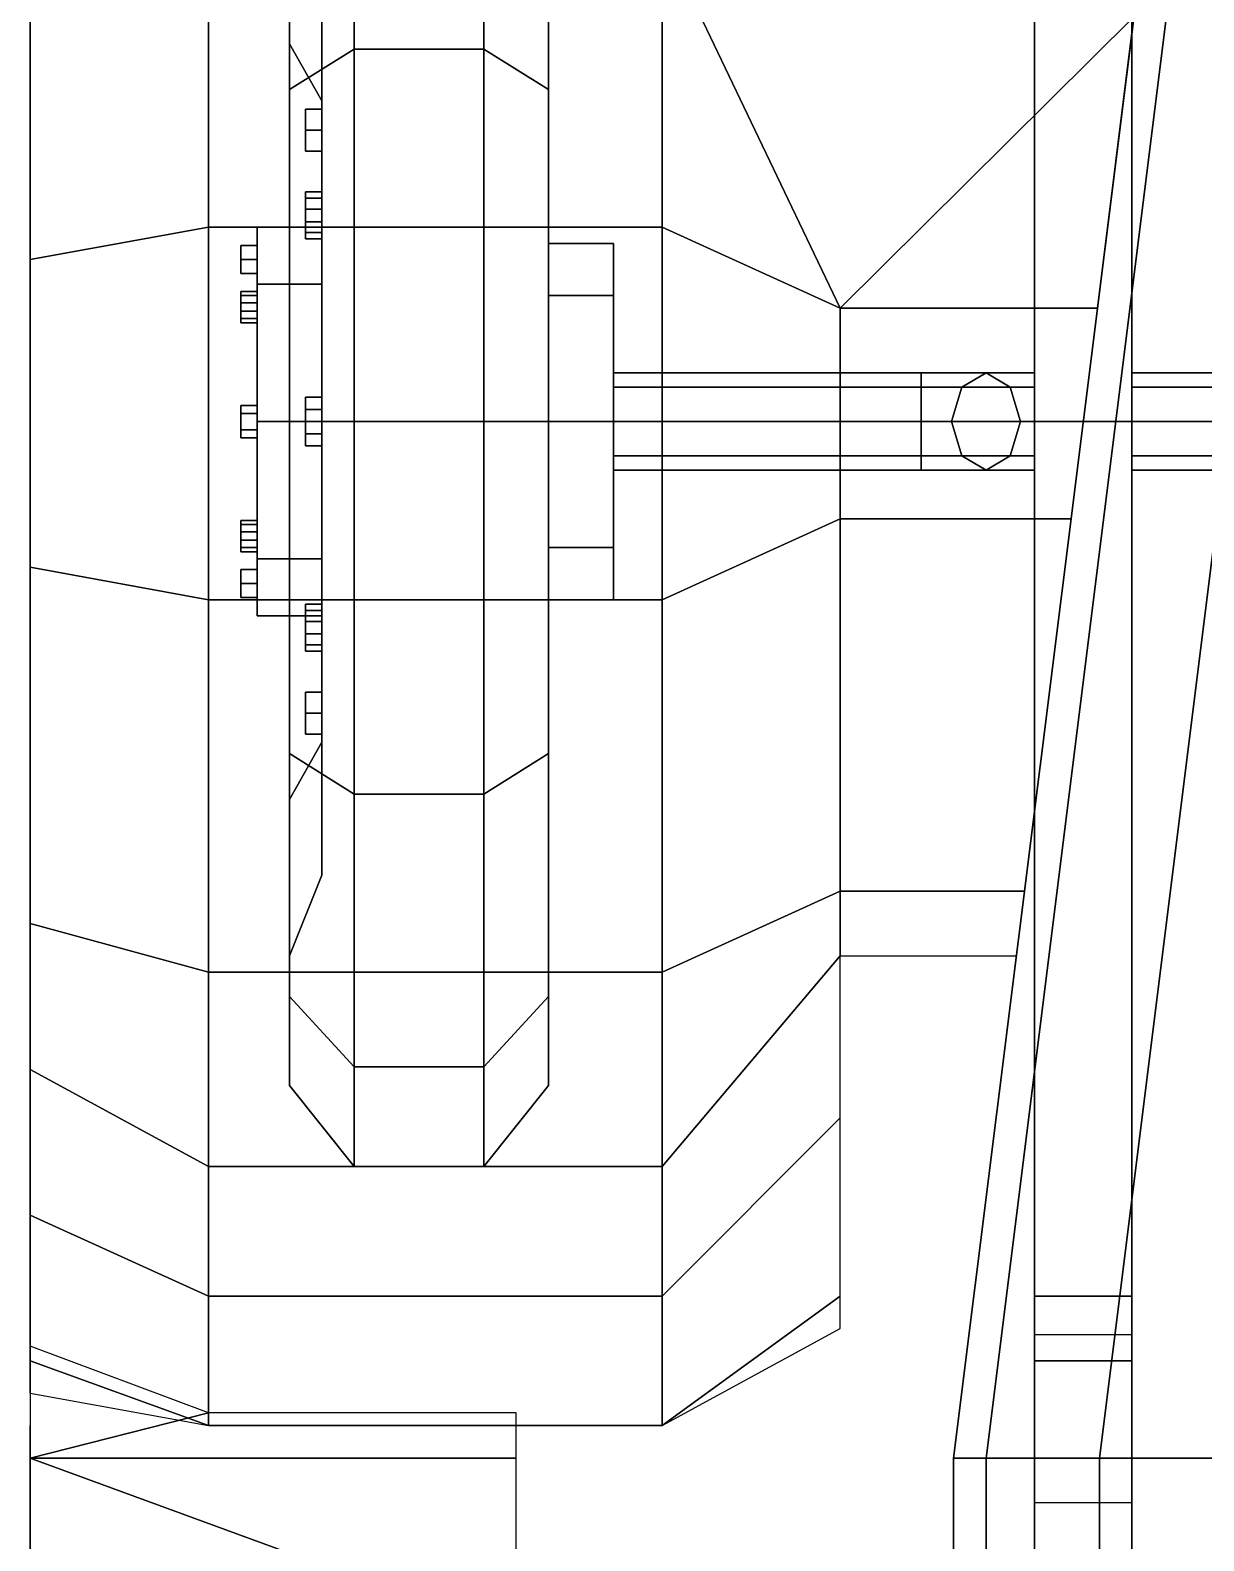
# Model space of a CAD drawing. Header units: millimetres. Extents: x -1.1 to 1.1, y -3.2 to 7.8.
# Drawn here: x -1.09 to -0.366, y 1.379 to 2.312 of the extents above; entities that cross this region are included whole.
import ezdxf

# ---------------------------------------------------------------- set-up
doc = ezdxf.new("R2010")
doc.units = ezdxf.units.MM
for name, color, linetype in [('fenders', 6, 'Continuous'), ('frame', 5, 'Continuous'), ('wheels', 2, 'Continuous')]:
    doc.layers.add(name, color=color, linetype=linetype)

msp = doc.modelspace()

# ---------------------------------------------------------------- linework, layer by layer
for points in [[(-0.4, 2.39, 0.94), (-0.52, 1.43, 0.94), (-0.52, 1.43, 1.77), (-0.4, 2.39, 1.72)], [(0.4, 2.39, 0.94), (0.52, 1.43, 0.94), (-0.52, 1.43, 0.94), (-0.4, 2.39, 0.94)], [(-0.38, 2.39, 1.77), (-0.4, 2.39, 1.72), (-0.52, 1.43, 1.77), (-0.5, 1.43, 1.82)], [(-0.31, 2.39, 1.81), (-0.38, 2.39, 1.77), (-0.5, 1.43, 1.82), (-0.43, 1.43, 1.86)], [(-0.02, 2.39, 1.84), (-0.31, 2.39, 1.81), (-0.43, 1.43, 1.86), (-0.14, 1.43, 1.89)], [(-0.52, 1.43, 1.77), (-0.52, 1.43, 0.94), (-0.52, 1.32, 0.94), (-0.52, 1.32, 1.77)], [(-0.52, 1.32, 0.94), (-0.52, 1.43, 0.94), (0.52, 1.43, 0.94), (0.52, 1.32, 0.94)], [(-0.5, 1.43, 1.82), (-0.52, 1.43, 1.77), (-0.52, 1.32, 1.77), (-0.5, 1.32, 1.82)], [(-0.43, 1.43, 1.86), (-0.5, 1.43, 1.82), (-0.5, 1.32, 1.82), (-0.43, 1.32, 1.86)], [(-0.14, 1.43, 1.89), (-0.43, 1.43, 1.86), (-0.43, 1.32, 1.86), (-0.14, 1.32, 1.89)]]:
    msp.add_3dface(points)
at = {"layer": 'fenders'}
for points in [[(-0.98, 2.37, 1.06), (-1.09, 2.34, 1.02), (-1.09, 2.17, 1.08), (-0.98, 2.19, 1.12)], [(-0.7, 2.37, 1.06), (-0.98, 2.37, 1.06), (-0.98, 2.19, 1.12), (-0.7, 2.19, 1.12)], [(-0.7, 2.19, 1.12), (-0.59, 2.14, 1.04), (-0.7, 2.37, 1.06)], [(-0.59, 2.14, 1.04), (-0.40875, 2.32, 0.98), (-0.7, 2.37, 1.06)], [(-1.09, 2.34, 1.02), (-1.09, 2.32, 0.98), (-1.09, 2.14, 1.04), (-1.09, 2.17, 1.08)], [(-0.59, 2.14, 1.04), (-0.43125, 2.14, 1.04), (-0.40875, 2.32, 0.98)], [(-0.98, 2.19, 1.12), (-1.09, 2.17, 1.08), (-1.09, 1.98, 1.08), (-0.98, 1.96, 1.12)], [(-0.7, 2.19, 1.12), (-0.98, 2.19, 1.12), (-0.98, 1.96, 1.12), (-0.7, 1.96, 1.12)], [(-0.7, 1.96, 1.12), (-0.59, 2.01, 1.04), (-0.59, 2.14, 1.04), (-0.7, 2.19, 1.12)], [(-1.09, 2.17, 1.08), (-1.09, 2.14, 1.04), (-1.09, 2.01, 1.04), (-1.09, 1.98, 1.08)], [(-0.59, 2.01, 1.04), (-0.4475, 2.01, 1.04), (-0.43125, 2.14, 1.04), (-0.59, 2.14, 1.04)], [(-1.09, 1.98, 1.08), (-1.09, 2.01, 1.04), (-1.09, 1.78, 0.97), (-1.09, 1.76, 1.01)], [(-0.7, 1.73, 1.04), (-0.59, 1.78, 0.97), (-0.59, 2.01, 1.04), (-0.7, 1.96, 1.12)], [(-0.59, 1.78, 0.97), (-0.47625, 1.78, 0.97), (-0.4475, 2.01, 1.04), (-0.59, 2.01, 1.04)], [(-0.98, 1.96, 1.12), (-1.09, 1.98, 1.08), (-1.09, 1.76, 1.01), (-0.98, 1.73, 1.04)], [(-0.7, 1.96, 1.12), (-0.98, 1.96, 1.12), (-0.98, 1.73, 1.04), (-0.7, 1.73, 1.04)], [(-1.09, 1.76, 1.01), (-1.09, 1.78, 0.97), (-1.09, 1.74, 0.94), (-1.09, 1.67, 0.94)], [(-0.7, 1.61, 0.94), (-0.59, 1.74, 0.94), (-0.59, 1.78, 0.97), (-0.7, 1.73, 1.04)], [(-0.59, 1.74, 0.94), (-0.48125, 1.74, 0.94), (-0.47625, 1.78, 0.97), (-0.59, 1.78, 0.97)], [(-0.98, 1.73, 1.04), (-1.09, 1.76, 1.01), (-1.09, 1.67, 0.94), (-0.98, 1.61, 0.94)], [(-1.09, 1.67, 0.94), (-1.09, 1.74, 0.94), (-1.09, 1.64, 0.84), (-1.09, 1.58, 0.84)], [(-0.7, 1.53, 0.84), (-0.59, 1.64, 0.84), (-0.59, 1.74, 0.94), (-0.7, 1.61, 0.94)], [(-0.7, 1.73, 1.04), (-0.98, 1.73, 1.04), (-0.98, 1.61, 0.94), (-0.7, 1.61, 0.94)], [(-0.98, 1.61, 0.94), (-1.09, 1.67, 0.94), (-1.09, 1.58, 0.84), (-0.98, 1.53, 0.84)], [(-1.09, 1.58, 0.84), (-1.09, 1.64, 0.84), (-1.09, 1.53, 0.64), (-1.09, 1.49, 0.64)], [(-0.7, 1.45, 0.64), (-0.59, 1.53, 0.64), (-0.59, 1.64, 0.84), (-0.7, 1.53, 0.84)], [(-0.7, 1.61, 0.94), (-0.98, 1.61, 0.94), (-0.98, 1.53, 0.84), (-0.7, 1.53, 0.84)], [(-0.98, 1.53, 0.84), (-1.09, 1.58, 0.84), (-1.09, 1.49, 0.64), (-0.98, 1.45, 0.64)], [(-1.09, 1.49, 0.64), (-1.09, 1.53, 0.64), (-1.09, 1.51, 0.44), (-1.09, 1.47, 0.42)], [(-0.7, 1.53, 0.84), (-0.98, 1.53, 0.84), (-0.98, 1.45, 0.64), (-0.7, 1.45, 0.64)], [(-0.7, 1.45, 0.4), (-0.59, 1.51, 0.44), (-0.59, 1.53, 0.64), (-0.7, 1.45, 0.64)], [(-0.98, 1.458, 0.66), (-1.09, 1.499, 0.66), (-1.09, 1.43, 0.66)], [(-0.98, 1.45, 0.64), (-1.09, 1.49, 0.64), (-1.09, 1.47, 0.42), (-0.98, 1.45, 0.4)], [(-0.79, 1.458, 0.66), (-0.98, 1.458, 0.66), (-1.09, 1.43, 0.66), (-0.79, 1.43, 0.66)], [(-1.09, 0.61, 0.66), (-1.09, 1.43, 0.66), (-1.09, 1.45, 0.64), (-1.09, 0.61, 0.64)], [(-0.7, 1.45, 0.64), (-0.98, 1.45, 0.64), (-0.98, 1.45, 0.4), (-0.7, 1.45, 0.4)], [(-0.79, 1.43, 0.94), (-1.09, 1.43, 0.94), (-1.09, 1.43, 0.94), (-0.79, 1.32, 0.94)], [(-0.79, 1.32, 0.94), (-1.09, 1.43, 0.94), (-1.09, 0.88, 0.94), (-0.81, 1.08, 0.94)], [(-1.09, 0.88, 0.94), (-1.09, 1.43, 0.94), (-1.09, 1.43, 0.66), (-1.09, 0.88, 0.66)], [(-1.09, 1.43, 0.94), (-0.79, 1.43, 0.94), (-0.79, 1.43, 0.66), (-1.09, 1.43, 0.66)]]:
    msp.add_3dface(points, dxfattribs=at)
at = {"layer": 'frame'}
for points in [[(-0.47, 2.57, 0.83), (-0.47, 0.66, 0.75), (-0.47, 2.57, 0.94)], [(-0.47, 2.57, 0.94), (-0.47, -2.5, 0.94), (-0.41, -2.44, 0.94), (-0.41, 2.57, 0.94)], [(-0.47, 0.66, 0.75), (-0.47, -2.5, 0.75), (-0.47, -2.5, 0.94), (-0.47, 2.57, 0.94)], [(-0.41, 2.57, 0.94), (-0.41, 0.66, 0.75), (-0.41, 2.57, 0.83), (-0.41, 2.57, 0.94)], [(-0.41, -2.44, 0.94), (-0.41, -2.44, 0.75), (-0.41, 0.66, 0.75), (-0.41, 2.57, 0.94)], [(-0.41, 2.51169, 0.82756), (-0.41, 0.66, 0.75), (-0.47, 0.66, 0.75), (-0.47, 2.51169, 0.82756)], [(-0.47, 2.38, 0.65), (-0.47, 2.07, 0.63), (-0.41, 2.07, 0.63), (-0.41, 2.38, 0.65)], [(-0.47, 2.07, 0.52), (-0.47, 2.07, 0.63), (-0.47, 2.38, 0.65), (-0.47, 2.38, 0.56)], [(-0.41, 2.38, 0.56), (-0.41, 2.07, 0.52), (-0.47, 2.07, 0.52), (-0.47, 2.38, 0.56)], [(-0.41, 2.38, 0.65), (-0.41, 2.07, 0.63), (-0.41, 2.07, 0.52), (-0.41, 2.38, 0.56)], [(-0.73, 2.1, 0.45), (-0.73, 2.09121, 0.47121), (-0.54, 2.09121, 0.50121), (-0.54, 2.1, 0.48)], [(-0.73, 2.09121, 0.42879), (-0.73, 2.1, 0.45), (-0.54, 2.1, 0.48), (-0.54, 2.09121, 0.45879)], [(-0.54, 2.1, 0.48), (-0.54, 2.09121, 0.50121), (-0.515, 2.09121, 0.515), (-0.5, 2.1, 0.5)], [(-0.54, 2.09121, 0.45879), (-0.54, 2.1, 0.48), (-0.5, 2.1, 0.5), (-0.485, 2.09121, 0.485)], [(-0.5, 2.1, 0.5), (-0.515, 2.09121, 0.515), (-0.47, 2.09121, 0.57121), (-0.47, 2.1, 0.55)], [(-0.485, 2.09121, 0.485), (-0.5, 2.1, 0.5), (-0.47, 2.1, 0.55), (-0.47, 2.09121, 0.52879)], [(-0.41, 2.1, 0.55), (-0.41, 2.09121, 0.57121), (-0.26, 2.09121, 0.46121), (-0.26, 2.1, 0.44)], [(-0.41, 2.09121, 0.52879), (-0.41, 2.1, 0.55), (-0.26, 2.1, 0.44), (-0.26, 2.09121, 0.41879)], [(-0.73, 2.09121, 0.47121), (-0.73, 2.07, 0.48), (-0.54, 2.07, 0.51), (-0.54, 2.09121, 0.50121)], [(-0.73, 2.07, 0.42), (-0.73, 2.09121, 0.42879), (-0.54, 2.09121, 0.45879), (-0.54, 2.07, 0.45)], [(-0.54, 2.09121, 0.50121), (-0.54, 2.07, 0.51), (-0.52121, 2.07, 0.52121), (-0.515, 2.09121, 0.515)], [(-0.54, 2.07, 0.45), (-0.54, 2.09121, 0.45879), (-0.485, 2.09121, 0.485), (-0.47879, 2.07, 0.47879)], [(-0.515, 2.09121, 0.515), (-0.52121, 2.07, 0.52121), (-0.47, 2.07, 0.58), (-0.47, 2.09121, 0.57121)], [(-0.47879, 2.07, 0.47879), (-0.485, 2.09121, 0.485), (-0.47, 2.09121, 0.52879), (-0.47, 2.07, 0.52)], [(-0.41, 2.09121, 0.57121), (-0.41, 2.07, 0.58), (-0.26, 2.07, 0.47), (-0.26, 2.09121, 0.46121)], [(-0.41, 2.07, 0.52), (-0.41, 2.09121, 0.52879), (-0.26, 2.09121, 0.41879), (-0.26, 2.07, 0.41)], [(-0.73, 2.07, 0.48), (-0.73, 2.04879, 0.47121), (-0.54, 2.04879, 0.50121), (-0.54, 2.07, 0.51)], [(-0.73, 2.04879, 0.42879), (-0.73, 2.07, 0.42), (-0.54, 2.07, 0.45), (-0.54, 2.04879, 0.45879)], [(-0.54, 2.07, 0.51), (-0.54, 2.04879, 0.50121), (-0.515, 2.04879, 0.515), (-0.52121, 2.07, 0.52121)], [(-0.54, 2.04879, 0.45879), (-0.54, 2.07, 0.45), (-0.47879, 2.07, 0.47879), (-0.485, 2.04879, 0.485)], [(-0.52121, 2.07, 0.52121), (-0.515, 2.04879, 0.515), (-0.47, 2.04879, 0.57121), (-0.47, 2.07, 0.58)], [(-0.485, 2.04879, 0.485), (-0.47879, 2.07, 0.47879), (-0.47, 2.07, 0.52), (-0.47, 2.04879, 0.52879)], [(-0.41, 2.07, 0.52), (-0.41, 1.49, 0.59), (-0.47, 1.49, 0.59), (-0.47, 2.07, 0.52)], [(-0.47, 1.49, 0.59), (-0.47, 1.53, 0.62), (-0.47, 2.07, 0.63), (-0.47, 2.07, 0.52)], [(-0.47, 2.07, 0.63), (-0.47, 1.53, 0.62), (-0.41, 1.53, 0.62), (-0.41, 2.07, 0.63)], [(-0.41, 2.07, 0.63), (-0.41, 1.53, 0.62), (-0.41, 1.49, 0.59), (-0.41, 2.07, 0.52)], [(-0.41, 2.07, 0.58), (-0.41, 2.04879, 0.57121), (-0.26, 2.04879, 0.46121), (-0.26, 2.07, 0.47)], [(-0.41, 2.04879, 0.52879), (-0.41, 2.07, 0.52), (-0.26, 2.07, 0.41), (-0.26, 2.04879, 0.41879)], [(-0.73, 2.04879, 0.47121), (-0.73, 2.04, 0.45), (-0.54, 2.04, 0.48), (-0.54, 2.04879, 0.50121)], [(-0.73, 2.04, 0.45), (-0.73, 2.04879, 0.42879), (-0.54, 2.04879, 0.45879), (-0.54, 2.04, 0.48)], [(-0.54, 2.04879, 0.50121), (-0.54, 2.04, 0.48), (-0.5, 2.04, 0.5), (-0.515, 2.04879, 0.515)], [(-0.54, 2.04, 0.48), (-0.54, 2.04879, 0.45879), (-0.485, 2.04879, 0.485), (-0.5, 2.04, 0.5)], [(-0.515, 2.04879, 0.515), (-0.5, 2.04, 0.5), (-0.47, 2.04, 0.55), (-0.47, 2.04879, 0.57121)], [(-0.5, 2.04, 0.5), (-0.485, 2.04879, 0.485), (-0.47, 2.04879, 0.52879), (-0.47, 2.04, 0.55)], [(-0.41, 2.04879, 0.57121), (-0.41, 2.04, 0.55), (-0.26, 2.04, 0.44), (-0.26, 2.04879, 0.46121)], [(-0.41, 2.04, 0.55), (-0.41, 2.04879, 0.52879), (-0.26, 2.04879, 0.41879), (-0.26, 2.04, 0.44)], [(-0.47, 1.53, 0.62), (-0.47, 1.49, 0.59), (-0.47, 1.40241, 0.7811), (-0.47, 1.50636, 0.78545)], [(-0.41, 1.50636, 0.78545), (-0.41, 1.53, 0.62), (-0.47, 1.53, 0.62), (-0.47, 1.50636, 0.78545)], [(-0.41, 1.40241, 0.7811), (-0.41, 1.49, 0.59), (-0.41, 1.53, 0.62), (-0.41, 1.50636, 0.78545)], [(-0.47, 1.40241, 0.7811), (-0.47, 1.49, 0.59), (-0.41, 1.49, 0.59), (-0.41, 1.40241, 0.7811)]]:
    msp.add_3dface(points, dxfattribs=at)
at = {"layer": 'wheels'}
for points in [[(-0.93, 2.42507, 0.655), (-0.93, 2.48, 0.45), (-0.93, 2.4, 0.45), (-0.93, 2.30335, 0.68335)], [(-0.77, 2.42507, 0.245), (-0.77, 2.48, 0.45), (-0.77, 2.18, 0.45)], [(-0.77, 2.14778, 0.52778), (-0.77, 2.18, 0.45), (-0.77, 2.48, 0.45), (-0.77, 2.42507, 0.655)], [(-0.89, 2.3, 0.84837), (-0.89, 2.46837, 0.68), (-0.93, 2.42507, 0.655), (-0.93, 2.275, 0.80507)], [(-0.89, 2.46837, 0.22), (-0.89, 2.3, 0.05163), (-0.93, 2.275, 0.09493), (-0.93, 2.42507, 0.245)], [(-0.81, 2.3, 0.84837), (-0.81, 2.46837, 0.68), (-0.89, 2.46837, 0.68), (-0.89, 2.3, 0.84837)], [(-0.81, 2.46837, 0.22), (-0.81, 2.3, 0.05163), (-0.89, 2.3, 0.05163), (-0.89, 2.46837, 0.22)], [(-0.81, 2.46837, 0.68), (-0.81, 2.3, 0.84837), (-0.77, 2.275, 0.80507), (-0.77, 2.42507, 0.655)], [(-0.81, 2.3, 0.05163), (-0.81, 2.46837, 0.22), (-0.77, 2.42507, 0.245), (-0.77, 2.275, 0.09493)], [(-0.93, 2.42507, 0.655), (-0.93, 2.30335, 0.68335), (-0.93, 2.275, 0.80507)], [(-0.93, 2.42507, 0.245), (-0.93, 2.30335, 0.21665), (-0.93, 2.4, 0.45)], [(-0.93, 2.275, 0.09493), (-0.93, 2.30335, 0.21665), (-0.93, 2.42507, 0.245)], [(-0.77, 2.07, 0.56), (-0.77, 2.14778, 0.52778), (-0.77, 2.42507, 0.655), (-0.77, 2.275, 0.80507)], [(-0.77, 2.18, 0.45), (-0.77, 2.14778, 0.37222), (-0.77, 2.275, 0.09493), (-0.77, 2.42507, 0.245)], [(-0.93, 2.30335, 0.68335), (-0.93, 2.4, 0.45), (-0.91, 2.35, 0.45), (-0.91, 2.26799, 0.64799)], [(-0.93, 2.4, 0.45), (-0.93, 2.30335, 0.21665), (-0.91, 2.26799, 0.25201), (-0.91, 2.35, 0.45)], [(-0.91, 2.26799, 0.64799), (-0.91, 2.35, 0.45), (-0.91, 2.26299, 0.4575), (-0.91, 2.21177, 0.58116)], [(-0.91, 2.35, 0.45), (-0.91, 2.35, 0.45), (-0.91, 2.26299, 0.4425), (-0.91, 2.26299, 0.4575)], [(-0.91, 2.35, 0.45), (-0.91, 2.26799, 0.25201), (-0.91, 2.21177, 0.31884), (-0.91, 2.26299, 0.4425)], [(-0.93, 2.07, 0.78), (-0.93, 2.30335, 0.68335), (-0.91, 2.26799, 0.64799), (-0.91, 2.07, 0.73)], [(-0.93, 2.30335, 0.21665), (-0.93, 2.07, 0.12), (-0.91, 2.07, 0.17), (-0.91, 2.26799, 0.25201)], [(-0.93, 2.275, 0.80507), (-0.93, 2.30335, 0.68335), (-0.93, 2.07, 0.78)], [(-0.93, 2.275, 0.09493), (-0.93, 2.07, 0.04), (-0.93, 2.07, 0.12), (-0.93, 2.30335, 0.21665)], [(-0.89, 2.07, 0.91), (-0.89, 2.3, 0.84837), (-0.93, 2.275, 0.80507), (-0.93, 2.07, 0.86)], [(-0.89, 2.3, 0.05163), (-0.89, 2.07, -0.01), (-0.93, 2.07, 0.04), (-0.93, 2.275, 0.09493)], [(-0.81, 2.07, 0.91), (-0.81, 2.3, 0.84837), (-0.89, 2.3, 0.84837), (-0.89, 2.07, 0.91)], [(-0.81, 2.3, 0.05163), (-0.81, 2.07, -0.01), (-0.89, 2.07, -0.01), (-0.89, 2.3, 0.05163)], [(-0.81, 2.3, 0.84837), (-0.81, 2.07, 0.91), (-0.77, 2.07, 0.86), (-0.77, 2.275, 0.80507)], [(-0.81, 2.07, -0.01), (-0.81, 2.3, 0.05163), (-0.77, 2.275, 0.09493), (-0.77, 2.07, 0.04)], [(-0.93, 2.07, 0.86), (-0.93, 2.275, 0.80507), (-0.93, 2.07, 0.78)], [(-0.91, 2.07, 0.73), (-0.91, 2.26799, 0.64799), (-0.91, 2.20116, 0.59177), (-0.91, 2.0775, 0.64299)], [(-0.91, 2.26799, 0.64799), (-0.91, 2.26799, 0.64799), (-0.91, 2.21177, 0.58116), (-0.91, 2.20116, 0.59177)], [(-0.91, 2.26799, 0.25201), (-0.91, 2.26799, 0.25201), (-0.91, 2.20116, 0.30823), (-0.91, 2.21177, 0.31884)], [(-0.91, 2.26799, 0.25201), (-0.91, 2.07, 0.17), (-0.91, 2.0775, 0.25701), (-0.91, 2.20116, 0.30823)], [(-0.77, 2.14778, 0.37222), (-0.77, 2.07, 0.34), (-0.77, 2.07, 0.04), (-0.77, 2.275, 0.09493)], [(-0.77, 2.275, 0.80507), (-0.77, 2.07, 0.86), (-0.77, 2.07, 0.56)], [(-0.92, 2.25, 0.435), (-0.92, 2.25, 0.465), (-0.92, 2.26299, 0.4575), (-0.92, 2.26299, 0.4425)], [(-0.91, 2.26299, 0.4425), (-0.91, 2.25, 0.435), (-0.92, 2.25, 0.435), (-0.92, 2.26299, 0.4425)], [(-0.91, 2.26299, 0.4575), (-0.91, 2.26299, 0.4425), (-0.92, 2.26299, 0.4425), (-0.92, 2.26299, 0.4575)], [(-0.91, 2.25, 0.465), (-0.91, 2.26299, 0.4575), (-0.92, 2.26299, 0.4575), (-0.92, 2.25, 0.465)], [(-0.91, 2.21177, 0.58116), (-0.91, 2.26299, 0.4575), (-0.91, 2.25, 0.465), (-0.91, 2.20789, 0.56667)], [(-0.91, 2.26299, 0.4425), (-0.91, 2.21177, 0.31884), (-0.91, 2.20789, 0.33333), (-0.91, 2.25, 0.435)], [(-0.92, 2.23701, 0.4425), (-0.92, 2.23701, 0.4575), (-0.92, 2.25, 0.465), (-0.92, 2.25, 0.435)], [(-0.91, 2.23701, 0.4575), (-0.91, 2.25, 0.465), (-0.92, 2.25, 0.465), (-0.92, 2.23701, 0.4575)], [(-0.91, 2.25, 0.435), (-0.91, 2.23701, 0.4425), (-0.92, 2.23701, 0.4425), (-0.92, 2.25, 0.435)], [(-0.91, 2.20789, 0.56667), (-0.91, 2.25, 0.465), (-0.91, 2.23701, 0.4575), (-0.91, 2.1934, 0.56279)], [(-0.91, 2.25, 0.435), (-0.91, 2.20789, 0.33333), (-0.91, 2.1934, 0.33721), (-0.91, 2.23701, 0.4425)], [(-0.91, 2.23701, 0.4425), (-0.91, 2.23701, 0.4575), (-0.92, 2.23701, 0.4575), (-0.92, 2.23701, 0.4425)], [(-0.91, 2.1934, 0.56279), (-0.91, 2.23701, 0.4575), (-0.91, 2.19, 0.45), (-0.91, 2.15485, 0.53485)], [(-0.91, 2.23701, 0.4425), (-0.91, 2.1934, 0.33721), (-0.91, 2.15485, 0.36515), (-0.91, 2.19, 0.45)], [(-0.91, 2.19, 0.45), (-0.91, 2.19, 0.45), (-0.91, 2.23701, 0.4575), (-0.91, 2.23701, 0.4425)], [(-0.92, 2.20789, 0.56667), (-0.92, 2.18667, 0.58789), (-0.92, 2.20116, 0.59177), (-0.92, 2.21177, 0.58116)], [(-0.91, 2.21177, 0.58116), (-0.91, 2.20789, 0.56667), (-0.92, 2.20789, 0.56667), (-0.92, 2.21177, 0.58116)], [(-0.91, 2.20116, 0.59177), (-0.91, 2.21177, 0.58116), (-0.92, 2.21177, 0.58116), (-0.92, 2.20116, 0.59177)], [(-0.92, 2.18667, 0.31211), (-0.92, 2.20789, 0.33333), (-0.92, 2.21177, 0.31884), (-0.92, 2.20116, 0.30823)], [(-0.91, 2.21177, 0.31884), (-0.91, 2.20116, 0.30823), (-0.92, 2.20116, 0.30823), (-0.92, 2.21177, 0.31884)], [(-0.91, 2.20789, 0.33333), (-0.91, 2.21177, 0.31884), (-0.92, 2.21177, 0.31884), (-0.92, 2.20789, 0.33333)], [(-0.92, 2.1934, 0.56279), (-0.92, 2.18279, 0.5734), (-0.92, 2.18667, 0.58789), (-0.92, 2.20789, 0.56667)], [(-0.91, 2.20789, 0.56667), (-0.91, 2.1934, 0.56279), (-0.92, 2.1934, 0.56279), (-0.92, 2.20789, 0.56667)], [(-0.92, 2.18279, 0.3266), (-0.92, 2.1934, 0.33721), (-0.92, 2.20789, 0.33333), (-0.92, 2.18667, 0.31211)], [(-0.91, 2.1934, 0.33721), (-0.91, 2.20789, 0.33333), (-0.92, 2.20789, 0.33333), (-0.92, 2.1934, 0.33721)], [(-0.91, 2.18667, 0.58789), (-0.91, 2.20116, 0.59177), (-0.92, 2.20116, 0.59177), (-0.92, 2.18667, 0.58789)], [(-0.91, 2.20116, 0.30823), (-0.91, 2.18667, 0.31211), (-0.92, 2.18667, 0.31211), (-0.92, 2.20116, 0.30823)], [(-0.91, 2.1934, 0.56279), (-0.91, 2.18279, 0.5734), (-0.92, 2.18279, 0.5734), (-0.92, 2.1934, 0.56279)], [(-0.91, 2.18279, 0.3266), (-0.91, 2.1934, 0.33721), (-0.92, 2.1934, 0.33721), (-0.92, 2.18279, 0.3266)], [(-0.91, 2.0775, 0.64299), (-0.91, 2.20116, 0.59177), (-0.91, 2.18667, 0.58789), (-0.91, 2.085, 0.63)], [(-0.91, 2.20116, 0.30823), (-0.91, 2.0775, 0.25701), (-0.91, 2.085, 0.27), (-0.91, 2.18667, 0.31211)], [(-0.91, 2.15485, 0.53485), (-0.91, 2.15485, 0.53485), (-0.91, 2.18279, 0.5734), (-0.91, 2.1934, 0.56279)], [(-0.91, 2.15485, 0.36515), (-0.91, 2.15485, 0.36515), (-0.91, 2.1934, 0.33721), (-0.91, 2.18279, 0.3266)], [(-0.91, 2.15485, 0.53485), (-0.91, 2.19, 0.45), (-0.95, 2.19, 0.45), (-0.95, 2.15485, 0.53485)], [(-0.91, 2.19, 0.45), (-0.91, 2.15485, 0.36515), (-0.95, 2.15485, 0.36515), (-0.95, 2.19, 0.45)], [(-0.95, 2.15485, 0.53485), (-0.95, 2.19, 0.45), (-0.95, 2.17866, 0.455), (-0.95, 2.15037, 0.5233)], [(-0.95, 2.19, 0.45), (-0.95, 2.15485, 0.36515), (-0.95, 2.15037, 0.3767), (-0.95, 2.17866, 0.445)], [(-0.95, 2.19, 0.45), (-0.95, 2.19, 0.45), (-0.95, 2.17866, 0.445), (-0.95, 2.17866, 0.455)], [(-0.91, 2.18279, 0.5734), (-0.91, 2.18667, 0.58789), (-0.92, 2.18667, 0.58789), (-0.92, 2.18279, 0.5734)], [(-0.91, 2.18667, 0.31211), (-0.91, 2.18279, 0.3266), (-0.92, 2.18279, 0.3266), (-0.92, 2.18667, 0.31211)], [(-0.91, 2.085, 0.63), (-0.91, 2.18667, 0.58789), (-0.91, 2.18279, 0.5734), (-0.91, 2.0775, 0.61701)], [(-0.91, 2.18667, 0.31211), (-0.91, 2.085, 0.27), (-0.91, 2.0775, 0.28299), (-0.91, 2.18279, 0.3266)], [(-0.91, 2.0775, 0.61701), (-0.91, 2.18279, 0.5734), (-0.91, 2.15485, 0.53485), (-0.91, 2.07, 0.57)], [(-0.91, 2.18279, 0.3266), (-0.91, 2.0775, 0.28299), (-0.91, 2.07, 0.33), (-0.91, 2.15485, 0.36515)], [(-0.96, 2.17, 0.44), (-0.96, 2.17, 0.46), (-0.96, 2.17866, 0.455), (-0.96, 2.17866, 0.445)], [(-0.95, 2.17866, 0.445), (-0.95, 2.17, 0.44), (-0.96, 2.17, 0.44), (-0.96, 2.17866, 0.445)], [(-0.95, 2.17866, 0.455), (-0.95, 2.17866, 0.445), (-0.96, 2.17866, 0.445), (-0.96, 2.17866, 0.455)], [(-0.95, 2.17, 0.46), (-0.95, 2.17866, 0.455), (-0.96, 2.17866, 0.455), (-0.96, 2.17, 0.46)], [(-0.95, 2.14778, 0.51364), (-0.95, 2.15037, 0.5233), (-0.95, 2.17866, 0.455), (-0.95, 2.17, 0.46)], [(-0.95, 2.17, 0.44), (-0.95, 2.17866, 0.445), (-0.95, 2.15037, 0.3767), (-0.95, 2.14778, 0.38636)], [(-0.73, 2.14778, 0.52778), (-0.73, 2.18, 0.45), (-0.77, 2.18, 0.45), (-0.77, 2.14778, 0.52778)], [(-0.73, 2.18, 0.45), (-0.73, 2.14778, 0.37222), (-0.77, 2.14778, 0.37222), (-0.77, 2.18, 0.45)], [(-0.73, 1.99222, 0.52778), (-0.73, 2.18, 0.45), (-0.73, 2.14778, 0.52778), (-0.73, 2.07, 0.56)], [(-0.73, 1.96, 0.45), (-0.73, 2.14778, 0.37222), (-0.73, 2.18, 0.45), (-0.73, 1.99222, 0.52778)], [(-0.96, 2.16134, 0.445), (-0.96, 2.16134, 0.455), (-0.96, 2.17, 0.46), (-0.96, 2.17, 0.44)], [(-0.95, 2.16134, 0.455), (-0.95, 2.17, 0.46), (-0.96, 2.17, 0.46), (-0.96, 2.16134, 0.455)], [(-0.95, 2.17, 0.44), (-0.95, 2.16134, 0.445), (-0.96, 2.16134, 0.445), (-0.96, 2.17, 0.44)], [(-0.95, 2.17, 0.46), (-0.95, 2.16134, 0.455), (-0.95, 2.13812, 0.51105), (-0.95, 2.14778, 0.51364)], [(-0.95, 2.14778, 0.38636), (-0.95, 2.13812, 0.38895), (-0.95, 2.16134, 0.445), (-0.95, 2.17, 0.44)], [(-0.95, 2.16134, 0.445), (-0.95, 2.16134, 0.455), (-0.96, 2.16134, 0.455), (-0.96, 2.16134, 0.445)], [(-0.95, 2.13812, 0.38895), (-0.95, 2.13105, 0.38188), (-0.95, 2.16134, 0.455), (-0.95, 2.16134, 0.445)], [(-0.95, 2.13812, 0.51105), (-0.95, 2.16134, 0.455), (-0.95, 2.00895, 0.51812), (-0.95, 2.065, 0.54134)], [(-0.95, 2.16134, 0.455), (-0.95, 2.13105, 0.38188), (-0.95, 1.97866, 0.445), (-0.95, 2.00895, 0.51812)], [(-0.91, 2.07, 0.57), (-0.91, 2.15485, 0.53485), (-0.95, 2.15485, 0.53485), (-0.95, 2.07, 0.57)], [(-0.91, 2.15485, 0.36515), (-0.91, 2.07, 0.33), (-0.95, 2.07, 0.33), (-0.95, 2.15485, 0.36515)], [(-0.95, 2.07, 0.57), (-0.95, 2.15485, 0.53485), (-0.95, 2.1433, 0.53037), (-0.95, 2.075, 0.55866)], [(-0.95, 2.15485, 0.53485), (-0.95, 2.15485, 0.53485), (-0.95, 2.15037, 0.5233), (-0.95, 2.1433, 0.53037)], [(-0.95, 2.15485, 0.36515), (-0.95, 2.07, 0.33), (-0.95, 2.075, 0.34134), (-0.95, 2.1433, 0.36963)], [(-0.95, 2.15485, 0.36515), (-0.95, 2.15485, 0.36515), (-0.95, 2.1433, 0.36963), (-0.95, 2.15037, 0.3767)], [(-0.96, 2.14778, 0.51364), (-0.96, 2.13364, 0.52778), (-0.96, 2.1433, 0.53037), (-0.96, 2.15037, 0.5233)], [(-0.95, 2.15037, 0.5233), (-0.95, 2.14778, 0.51364), (-0.96, 2.14778, 0.51364), (-0.96, 2.15037, 0.5233)], [(-0.95, 2.1433, 0.53037), (-0.95, 2.15037, 0.5233), (-0.96, 2.15037, 0.5233), (-0.96, 2.1433, 0.53037)], [(-0.96, 2.13364, 0.37222), (-0.96, 2.14778, 0.38636), (-0.96, 2.15037, 0.3767), (-0.96, 2.1433, 0.36963)], [(-0.95, 2.15037, 0.3767), (-0.95, 2.1433, 0.36963), (-0.96, 2.1433, 0.36963), (-0.96, 2.15037, 0.3767)], [(-0.95, 2.14778, 0.38636), (-0.95, 2.15037, 0.3767), (-0.96, 2.15037, 0.3767), (-0.96, 2.14778, 0.38636)], [(-0.96, 2.13812, 0.51105), (-0.96, 2.13105, 0.51812), (-0.96, 2.13364, 0.52778), (-0.96, 2.14778, 0.51364)], [(-0.95, 2.14778, 0.51364), (-0.95, 2.13812, 0.51105), (-0.96, 2.13812, 0.51105), (-0.96, 2.14778, 0.51364)], [(-0.96, 2.13105, 0.38188), (-0.96, 2.13812, 0.38895), (-0.96, 2.14778, 0.38636), (-0.96, 2.13364, 0.37222)], [(-0.95, 2.13812, 0.38895), (-0.95, 2.14778, 0.38636), (-0.96, 2.14778, 0.38636), (-0.96, 2.13812, 0.38895)], [(-0.73, 2.07, 0.56), (-0.73, 2.14778, 0.52778), (-0.77, 2.14778, 0.52778), (-0.77, 2.07, 0.56)], [(-0.73, 2.14778, 0.37222), (-0.73, 2.07, 0.34), (-0.77, 2.07, 0.34), (-0.77, 2.14778, 0.37222)], [(-0.73, 1.99222, 0.37222), (-0.73, 2.07, 0.34), (-0.73, 2.14778, 0.37222), (-0.73, 1.96, 0.45)], [(-0.95, 2.13364, 0.52778), (-0.95, 2.1433, 0.53037), (-0.96, 2.1433, 0.53037), (-0.96, 2.13364, 0.52778)], [(-0.95, 2.1433, 0.36963), (-0.95, 2.13364, 0.37222), (-0.96, 2.13364, 0.37222), (-0.96, 2.1433, 0.36963)], [(-0.95, 2.13812, 0.51105), (-0.95, 2.13105, 0.51812), (-0.96, 2.13105, 0.51812), (-0.96, 2.13812, 0.51105)], [(-0.95, 2.13105, 0.38188), (-0.95, 2.13812, 0.38895), (-0.96, 2.13812, 0.38895), (-0.96, 2.13105, 0.38188)], [(-0.95, 2.08, 0.55), (-0.95, 2.075, 0.55866), (-0.95, 2.1433, 0.53037), (-0.95, 2.13364, 0.52778)], [(-0.95, 2.13364, 0.37222), (-0.95, 2.1433, 0.36963), (-0.95, 2.075, 0.34134), (-0.95, 2.08, 0.35)], [(-0.95, 2.13105, 0.51812), (-0.95, 2.13812, 0.51105), (-0.95, 2.065, 0.54134), (-0.95, 2.075, 0.54134)], [(-0.95, 2.13105, 0.51812), (-0.95, 2.13364, 0.52778), (-0.96, 2.13364, 0.52778), (-0.96, 2.13105, 0.51812)], [(-0.95, 2.13364, 0.37222), (-0.95, 2.13105, 0.38188), (-0.96, 2.13105, 0.38188), (-0.96, 2.13364, 0.37222)], [(-0.95, 2.13364, 0.52778), (-0.95, 2.13105, 0.51812), (-0.95, 2.075, 0.54134), (-0.95, 2.08, 0.55)], [(-0.95, 2.08, 0.35), (-0.95, 2.075, 0.35866), (-0.95, 2.13105, 0.38188), (-0.95, 2.13364, 0.37222)], [(-0.95, 2.13105, 0.38188), (-0.95, 2.075, 0.35866), (-0.95, 2.00188, 0.38895), (-0.95, 1.97866, 0.445)], [(-0.91, 2.0775, 0.64299), (-0.91, 2.085, 0.63), (-0.92, 2.085, 0.63), (-0.92, 2.0775, 0.64299)], [(-0.91, 2.085, 0.63), (-0.91, 2.0775, 0.61701), (-0.92, 2.0775, 0.61701), (-0.92, 2.085, 0.63)], [(-0.92, 2.0775, 0.61701), (-0.92, 2.0625, 0.61701), (-0.92, 2.055, 0.63), (-0.92, 2.085, 0.63)], [(-0.92, 2.085, 0.63), (-0.92, 2.055, 0.63), (-0.92, 2.0625, 0.64299), (-0.92, 2.0775, 0.64299)], [(-0.92, 2.055, 0.27), (-0.92, 2.085, 0.27), (-0.92, 2.0775, 0.25701), (-0.92, 2.0625, 0.25701)], [(-0.92, 2.0625, 0.28299), (-0.92, 2.0775, 0.28299), (-0.92, 2.085, 0.27), (-0.92, 2.055, 0.27)], [(-0.91, 2.0775, 0.28299), (-0.91, 2.085, 0.27), (-0.92, 2.085, 0.27), (-0.92, 2.0775, 0.28299)], [(-0.91, 2.085, 0.27), (-0.91, 2.0775, 0.25701), (-0.92, 2.0775, 0.25701), (-0.92, 2.085, 0.27)], [(-0.95, 2.075, 0.55866), (-0.95, 2.08, 0.55), (-0.96, 2.08, 0.55), (-0.96, 2.075, 0.55866)], [(-0.95, 2.08, 0.55), (-0.95, 2.075, 0.54134), (-0.96, 2.075, 0.54134), (-0.96, 2.08, 0.55)], [(-0.96, 2.075, 0.54134), (-0.96, 2.065, 0.54134), (-0.96, 2.06, 0.55), (-0.96, 2.08, 0.55)], [(-0.96, 2.08, 0.55), (-0.96, 2.06, 0.55), (-0.96, 2.065, 0.55866), (-0.96, 2.075, 0.55866)], [(-0.96, 2.06, 0.35), (-0.96, 2.08, 0.35), (-0.96, 2.075, 0.34134), (-0.96, 2.065, 0.34134)], [(-0.96, 2.065, 0.35866), (-0.96, 2.075, 0.35866), (-0.96, 2.08, 0.35), (-0.96, 2.06, 0.35)], [(-0.95, 2.075, 0.35866), (-0.95, 2.08, 0.35), (-0.96, 2.08, 0.35), (-0.96, 2.075, 0.35866)], [(-0.95, 2.08, 0.35), (-0.95, 2.075, 0.34134), (-0.96, 2.075, 0.34134), (-0.96, 2.08, 0.35)], [(-0.95, 2.065, 0.55866), (-0.95, 2.075, 0.55866), (-0.96, 2.075, 0.55866), (-0.96, 2.065, 0.55866)], [(-0.95, 2.075, 0.54134), (-0.95, 2.065, 0.54134), (-0.96, 2.065, 0.54134), (-0.96, 2.075, 0.54134)], [(-0.95, 2.065, 0.35866), (-0.95, 2.075, 0.35866), (-0.96, 2.075, 0.35866), (-0.96, 2.065, 0.35866)], [(-0.95, 2.075, 0.34134), (-0.95, 2.065, 0.34134), (-0.96, 2.065, 0.34134), (-0.96, 2.075, 0.34134)], [(-0.95, 2.07, 0.57), (-0.95, 2.07, 0.57), (-0.95, 2.075, 0.55866), (-0.95, 2.065, 0.55866)], [(-0.95, 2.00895, 0.38188), (-0.95, 2.00188, 0.38895), (-0.95, 2.075, 0.35866), (-0.95, 2.065, 0.35866)], [(-0.95, 2.07, 0.33), (-0.95, 2.07, 0.33), (-0.95, 2.065, 0.34134), (-0.95, 2.075, 0.34134)], [(-0.91, 2.0625, 0.64299), (-0.91, 2.0775, 0.64299), (-0.92, 2.0775, 0.64299), (-0.92, 2.0625, 0.64299)], [(-0.91, 2.0775, 0.61701), (-0.91, 2.0625, 0.61701), (-0.92, 2.0625, 0.61701), (-0.92, 2.0775, 0.61701)], [(-0.91, 2.0625, 0.28299), (-0.91, 2.0775, 0.28299), (-0.92, 2.0775, 0.28299), (-0.92, 2.0625, 0.28299)], [(-0.91, 2.0775, 0.25701), (-0.91, 2.0625, 0.25701), (-0.92, 2.0625, 0.25701), (-0.92, 2.0775, 0.25701)], [(-0.91, 2.07, 0.57), (-0.91, 2.07, 0.57), (-0.91, 2.0625, 0.61701), (-0.91, 2.0775, 0.61701)], [(-0.91, 2.07, 0.73), (-0.91, 2.07, 0.73), (-0.91, 2.0775, 0.64299), (-0.91, 2.0625, 0.64299)], [(-0.91, 2.07, 0.17), (-0.91, 2.07, 0.17), (-0.91, 2.0625, 0.25701), (-0.91, 2.0775, 0.25701)], [(-0.91, 2.07, 0.33), (-0.91, 2.07, 0.33), (-0.91, 2.0775, 0.28299), (-0.91, 2.0625, 0.28299)], [(-0.95, 2.06, 0.55), (-0.95, 2.065, 0.55866), (-0.96, 2.065, 0.55866), (-0.96, 2.06, 0.55)], [(-0.95, 2.065, 0.54134), (-0.95, 2.06, 0.55), (-0.96, 2.06, 0.55), (-0.96, 2.065, 0.54134)], [(-0.95, 2.06, 0.35), (-0.95, 2.065, 0.35866), (-0.96, 2.065, 0.35866), (-0.96, 2.06, 0.35)], [(-0.95, 2.065, 0.34134), (-0.95, 2.06, 0.35), (-0.96, 2.06, 0.35), (-0.96, 2.065, 0.34134)], [(-0.91, 1.98515, 0.53485), (-0.91, 2.07, 0.57), (-0.95, 2.07, 0.57), (-0.95, 1.98515, 0.53485)], [(-0.91, 2.07, 0.33), (-0.91, 1.98515, 0.36515), (-0.95, 1.98515, 0.36515), (-0.95, 2.07, 0.33)], [(-0.95, 2.07, 0.33), (-0.95, 1.98515, 0.36515), (-0.95, 1.9967, 0.36963), (-0.95, 2.065, 0.34134)], [(-0.95, 1.98515, 0.53485), (-0.95, 2.07, 0.57), (-0.95, 2.065, 0.55866), (-0.95, 1.9967, 0.53037)], [(-0.95, 2.00636, 0.37222), (-0.95, 2.00895, 0.38188), (-0.95, 2.065, 0.35866), (-0.95, 2.06, 0.35)], [(-0.95, 2.06, 0.35), (-0.95, 2.065, 0.34134), (-0.95, 1.9967, 0.36963), (-0.95, 2.00636, 0.37222)], [(-0.95, 2.06, 0.55), (-0.95, 2.065, 0.54134), (-0.95, 2.00895, 0.51812), (-0.95, 2.00636, 0.52778)], [(-0.95, 2.00636, 0.52778), (-0.95, 1.9967, 0.53037), (-0.95, 2.065, 0.55866), (-0.95, 2.06, 0.55)], [(-0.93, 1.83665, 0.68335), (-0.93, 2.07, 0.78), (-0.91, 2.07, 0.73), (-0.91, 1.87201, 0.64799)], [(-0.93, 2.07, 0.12), (-0.93, 1.83665, 0.21665), (-0.91, 1.87201, 0.25201), (-0.91, 2.07, 0.17)], [(-0.89, 1.84, 0.84837), (-0.89, 2.07, 0.91), (-0.93, 2.07, 0.86), (-0.93, 1.865, 0.80507)], [(-0.89, 2.07, -0.01), (-0.89, 1.84, 0.05163), (-0.93, 1.865, 0.09493), (-0.93, 2.07, 0.04)], [(-0.93, 1.865, 0.09493), (-0.93, 1.83665, 0.21665), (-0.93, 2.07, 0.12)], [(-0.93, 2.07, 0.04), (-0.93, 1.865, 0.09493), (-0.93, 2.07, 0.12)], [(-0.93, 1.865, 0.80507), (-0.93, 2.07, 0.86), (-0.93, 2.07, 0.78), (-0.93, 1.83665, 0.68335)], [(-0.91, 2.055, 0.63), (-0.91, 2.0625, 0.64299), (-0.92, 2.0625, 0.64299), (-0.92, 2.055, 0.63)], [(-0.91, 2.0625, 0.61701), (-0.91, 2.055, 0.63), (-0.92, 2.055, 0.63), (-0.92, 2.0625, 0.61701)], [(-0.91, 2.055, 0.27), (-0.91, 2.0625, 0.28299), (-0.92, 2.0625, 0.28299), (-0.92, 2.055, 0.27)], [(-0.91, 2.0625, 0.25701), (-0.91, 2.055, 0.27), (-0.92, 2.055, 0.27), (-0.92, 2.0625, 0.25701)], [(-0.91, 2.07, 0.17), (-0.91, 1.87201, 0.25201), (-0.91, 1.93884, 0.30823), (-0.91, 2.0625, 0.25701)], [(-0.91, 2.0625, 0.28299), (-0.91, 1.95721, 0.3266), (-0.91, 1.98515, 0.36515), (-0.91, 2.07, 0.33)], [(-0.91, 1.87201, 0.64799), (-0.91, 2.07, 0.73), (-0.91, 2.0625, 0.64299), (-0.91, 1.93884, 0.59177)], [(-0.91, 1.95721, 0.5734), (-0.91, 2.0625, 0.61701), (-0.91, 2.07, 0.57), (-0.91, 1.98515, 0.53485)], [(-0.91, 2.0625, 0.25701), (-0.91, 1.93884, 0.30823), (-0.91, 1.95333, 0.31211), (-0.91, 2.055, 0.27)], [(-0.91, 2.055, 0.27), (-0.91, 1.95333, 0.31211), (-0.91, 1.95721, 0.3266), (-0.91, 2.0625, 0.28299)], [(-0.91, 1.93884, 0.59177), (-0.91, 2.0625, 0.64299), (-0.91, 2.055, 0.63), (-0.91, 1.95333, 0.58789)], [(-0.91, 1.95333, 0.58789), (-0.91, 2.055, 0.63), (-0.91, 2.0625, 0.61701), (-0.91, 1.95721, 0.5734)], [(-0.81, 1.84, 0.84837), (-0.81, 2.07, 0.91), (-0.89, 2.07, 0.91), (-0.89, 1.84, 0.84837)], [(-0.81, 2.07, -0.01), (-0.81, 1.84, 0.05163), (-0.89, 1.84, 0.05163), (-0.89, 2.07, -0.01)], [(-0.81, 2.07, 0.91), (-0.81, 1.84, 0.84837), (-0.77, 1.865, 0.80507), (-0.77, 2.07, 0.86)], [(-0.81, 1.84, 0.05163), (-0.81, 2.07, -0.01), (-0.77, 2.07, 0.04), (-0.77, 1.865, 0.09493)], [(-0.73, 1.99222, 0.52778), (-0.73, 2.07, 0.56), (-0.77, 2.07, 0.56), (-0.77, 1.99222, 0.52778)], [(-0.73, 2.07, 0.34), (-0.73, 1.99222, 0.37222), (-0.77, 1.99222, 0.37222), (-0.77, 2.07, 0.34)], [(-0.77, 1.865, 0.09493), (-0.77, 2.07, 0.04), (-0.77, 2.07, 0.34)], [(-0.77, 2.07, 0.34), (-0.77, 1.99222, 0.37222), (-0.77, 1.71493, 0.245), (-0.77, 1.865, 0.09493)], [(-0.77, 1.99222, 0.52778), (-0.77, 2.07, 0.56), (-0.77, 2.07, 0.86), (-0.77, 1.865, 0.80507)], [(-0.96, 2.00188, 0.38895), (-0.96, 2.00895, 0.38188), (-0.96, 2.00636, 0.37222), (-0.96, 1.99222, 0.38636)], [(-0.95, 2.00895, 0.38188), (-0.95, 2.00636, 0.37222), (-0.96, 2.00636, 0.37222), (-0.96, 2.00895, 0.38188)], [(-0.95, 2.00188, 0.38895), (-0.95, 2.00895, 0.38188), (-0.96, 2.00895, 0.38188), (-0.96, 2.00188, 0.38895)], [(-0.96, 2.00895, 0.51812), (-0.96, 2.00188, 0.51105), (-0.96, 1.99222, 0.51364), (-0.96, 2.00636, 0.52778)], [(-0.95, 2.00895, 0.51812), (-0.95, 2.00188, 0.51105), (-0.96, 2.00188, 0.51105), (-0.96, 2.00895, 0.51812)], [(-0.95, 2.00636, 0.52778), (-0.95, 2.00895, 0.51812), (-0.96, 2.00895, 0.51812), (-0.96, 2.00636, 0.52778)], [(-0.96, 1.99222, 0.38636), (-0.96, 2.00636, 0.37222), (-0.96, 1.9967, 0.36963), (-0.96, 1.98963, 0.3767)], [(-0.95, 2.00636, 0.37222), (-0.95, 1.9967, 0.36963), (-0.96, 1.9967, 0.36963), (-0.96, 2.00636, 0.37222)], [(-0.96, 2.00636, 0.52778), (-0.96, 1.99222, 0.51364), (-0.96, 1.98963, 0.5233), (-0.96, 1.9967, 0.53037)], [(-0.95, 1.9967, 0.53037), (-0.95, 2.00636, 0.52778), (-0.96, 2.00636, 0.52778), (-0.96, 1.9967, 0.53037)], [(-0.95, 2.00188, 0.51105), (-0.95, 2.00895, 0.51812), (-0.95, 1.97866, 0.445), (-0.95, 1.97866, 0.455)], [(-0.95, 1.99222, 0.38636), (-0.95, 2.00188, 0.38895), (-0.96, 2.00188, 0.38895), (-0.96, 1.99222, 0.38636)], [(-0.95, 2.00188, 0.51105), (-0.95, 1.99222, 0.51364), (-0.96, 1.99222, 0.51364), (-0.96, 2.00188, 0.51105)], [(-0.95, 1.9967, 0.36963), (-0.95, 1.98963, 0.3767), (-0.96, 1.98963, 0.3767), (-0.96, 1.9967, 0.36963)], [(-0.95, 1.98963, 0.5233), (-0.95, 1.9967, 0.53037), (-0.96, 1.9967, 0.53037), (-0.96, 1.98963, 0.5233)], [(-0.95, 1.97, 0.44), (-0.95, 1.97866, 0.445), (-0.95, 2.00188, 0.38895), (-0.95, 1.99222, 0.38636)], [(-0.95, 1.99222, 0.51364), (-0.95, 2.00188, 0.51105), (-0.95, 1.97866, 0.455), (-0.95, 1.97, 0.46)], [(-0.95, 1.98515, 0.36515), (-0.95, 1.98515, 0.36515), (-0.95, 1.98963, 0.3767), (-0.95, 1.9967, 0.36963)], [(-0.95, 1.98515, 0.53485), (-0.95, 1.98515, 0.53485), (-0.95, 1.9967, 0.53037), (-0.95, 1.98963, 0.5233)], [(-0.95, 1.98963, 0.3767), (-0.95, 1.99222, 0.38636), (-0.96, 1.99222, 0.38636), (-0.96, 1.98963, 0.3767)], [(-0.95, 1.99222, 0.51364), (-0.95, 1.98963, 0.5233), (-0.96, 1.98963, 0.5233), (-0.96, 1.99222, 0.51364)], [(-0.95, 1.99222, 0.38636), (-0.95, 1.98963, 0.3767), (-0.95, 1.96134, 0.445), (-0.95, 1.97, 0.44)], [(-0.95, 1.97, 0.46), (-0.95, 1.96134, 0.455), (-0.95, 1.98963, 0.5233), (-0.95, 1.99222, 0.51364)], [(-0.95, 1.98515, 0.36515), (-0.95, 1.95, 0.45), (-0.95, 1.96134, 0.445), (-0.95, 1.98963, 0.3767)], [(-0.95, 1.95, 0.45), (-0.95, 1.98515, 0.53485), (-0.95, 1.98963, 0.5233), (-0.95, 1.96134, 0.455)], [(-0.73, 1.96, 0.45), (-0.73, 1.99222, 0.52778), (-0.77, 1.99222, 0.52778), (-0.77, 1.96, 0.45)], [(-0.73, 1.99222, 0.37222), (-0.73, 1.96, 0.45), (-0.77, 1.96, 0.45), (-0.77, 1.99222, 0.37222)], [(-0.77, 1.99222, 0.37222), (-0.77, 1.96, 0.45), (-0.77, 1.66, 0.45), (-0.77, 1.71493, 0.245)], [(-0.77, 1.96, 0.45), (-0.77, 1.99222, 0.52778), (-0.77, 1.865, 0.80507), (-0.77, 1.71493, 0.655)], [(-0.96, 1.97866, 0.455), (-0.96, 1.97866, 0.445), (-0.96, 1.97, 0.44), (-0.96, 1.97, 0.46)], [(-0.95, 1.97866, 0.445), (-0.95, 1.97, 0.44), (-0.96, 1.97, 0.44), (-0.96, 1.97866, 0.445)], [(-0.95, 1.97866, 0.455), (-0.95, 1.97866, 0.445), (-0.96, 1.97866, 0.445), (-0.96, 1.97866, 0.455)], [(-0.95, 1.97, 0.46), (-0.95, 1.97866, 0.455), (-0.96, 1.97866, 0.455), (-0.96, 1.97, 0.46)], [(-0.91, 1.95, 0.45), (-0.91, 1.98515, 0.53485), (-0.95, 1.98515, 0.53485), (-0.95, 1.95, 0.45)], [(-0.91, 1.98515, 0.36515), (-0.91, 1.95, 0.45), (-0.95, 1.95, 0.45), (-0.95, 1.98515, 0.36515)], [(-0.91, 1.9466, 0.33721), (-0.91, 1.90299, 0.4425), (-0.91, 1.95, 0.45), (-0.91, 1.98515, 0.36515)], [(-0.91, 1.98515, 0.36515), (-0.91, 1.98515, 0.36515), (-0.91, 1.95721, 0.3266), (-0.91, 1.9466, 0.33721)], [(-0.91, 1.90299, 0.4575), (-0.91, 1.9466, 0.56279), (-0.91, 1.98515, 0.53485), (-0.91, 1.95, 0.45)], [(-0.91, 1.98515, 0.53485), (-0.91, 1.98515, 0.53485), (-0.91, 1.9466, 0.56279), (-0.91, 1.95721, 0.5734)], [(-0.96, 1.97, 0.46), (-0.96, 1.97, 0.44), (-0.96, 1.96134, 0.445), (-0.96, 1.96134, 0.455)], [(-0.95, 1.96134, 0.455), (-0.95, 1.97, 0.46), (-0.96, 1.97, 0.46), (-0.96, 1.96134, 0.455)], [(-0.95, 1.97, 0.44), (-0.95, 1.96134, 0.445), (-0.96, 1.96134, 0.445), (-0.96, 1.97, 0.44)], [(-0.95, 1.96134, 0.445), (-0.95, 1.96134, 0.455), (-0.96, 1.96134, 0.455), (-0.96, 1.96134, 0.445)], [(-0.95, 1.95, 0.45), (-0.95, 1.95, 0.45), (-0.95, 1.96134, 0.455), (-0.95, 1.96134, 0.445)], [(-0.77, 1.71493, 0.655), (-0.77, 1.66, 0.45), (-0.77, 1.96, 0.45)], [(-0.92, 1.9466, 0.33721), (-0.92, 1.95721, 0.3266), (-0.92, 1.95333, 0.31211), (-0.92, 1.93211, 0.33333)], [(-0.91, 1.95721, 0.3266), (-0.91, 1.95333, 0.31211), (-0.92, 1.95333, 0.31211), (-0.92, 1.95721, 0.3266)], [(-0.91, 1.9466, 0.33721), (-0.91, 1.95721, 0.3266), (-0.92, 1.95721, 0.3266), (-0.92, 1.9466, 0.33721)], [(-0.92, 1.95721, 0.5734), (-0.92, 1.9466, 0.56279), (-0.92, 1.93211, 0.56667), (-0.92, 1.95333, 0.58789)], [(-0.91, 1.95721, 0.5734), (-0.91, 1.9466, 0.56279), (-0.92, 1.9466, 0.56279), (-0.92, 1.95721, 0.5734)], [(-0.91, 1.95333, 0.58789), (-0.91, 1.95721, 0.5734), (-0.92, 1.95721, 0.5734), (-0.92, 1.95333, 0.58789)], [(-0.92, 1.93211, 0.33333), (-0.92, 1.95333, 0.31211), (-0.92, 1.93884, 0.30823), (-0.92, 1.92823, 0.31884)], [(-0.91, 1.95333, 0.31211), (-0.91, 1.93884, 0.30823), (-0.92, 1.93884, 0.30823), (-0.92, 1.95333, 0.31211)], [(-0.92, 1.95333, 0.58789), (-0.92, 1.93211, 0.56667), (-0.92, 1.92823, 0.58116), (-0.92, 1.93884, 0.59177)], [(-0.91, 1.93884, 0.59177), (-0.91, 1.95333, 0.58789), (-0.92, 1.95333, 0.58789), (-0.92, 1.93884, 0.59177)], [(-0.91, 1.95, 0.45), (-0.91, 1.95, 0.45), (-0.91, 1.90299, 0.4425), (-0.91, 1.90299, 0.4575)], [(-0.91, 1.93211, 0.33333), (-0.91, 1.9466, 0.33721), (-0.92, 1.9466, 0.33721), (-0.92, 1.93211, 0.33333)], [(-0.91, 1.9466, 0.56279), (-0.91, 1.93211, 0.56667), (-0.92, 1.93211, 0.56667), (-0.92, 1.9466, 0.56279)], [(-0.91, 1.93211, 0.33333), (-0.91, 1.89, 0.435), (-0.91, 1.90299, 0.4425), (-0.91, 1.9466, 0.33721)], [(-0.91, 1.89, 0.465), (-0.91, 1.93211, 0.56667), (-0.91, 1.9466, 0.56279), (-0.91, 1.90299, 0.4575)], [(-0.91, 1.93884, 0.30823), (-0.91, 1.92823, 0.31884), (-0.92, 1.92823, 0.31884), (-0.92, 1.93884, 0.30823)], [(-0.91, 1.92823, 0.58116), (-0.91, 1.93884, 0.59177), (-0.92, 1.93884, 0.59177), (-0.92, 1.92823, 0.58116)], [(-0.91, 1.92823, 0.31884), (-0.91, 1.93211, 0.33333), (-0.92, 1.93211, 0.33333), (-0.92, 1.92823, 0.31884)], [(-0.91, 1.93211, 0.56667), (-0.91, 1.92823, 0.58116), (-0.92, 1.92823, 0.58116), (-0.92, 1.93211, 0.56667)], [(-0.91, 1.87201, 0.25201), (-0.91, 1.87201, 0.25201), (-0.91, 1.92823, 0.31884), (-0.91, 1.93884, 0.30823)], [(-0.91, 1.87201, 0.64799), (-0.91, 1.87201, 0.64799), (-0.91, 1.93884, 0.59177), (-0.91, 1.92823, 0.58116)], [(-0.91, 1.92823, 0.31884), (-0.91, 1.87701, 0.4425), (-0.91, 1.89, 0.435), (-0.91, 1.93211, 0.33333)], [(-0.91, 1.87701, 0.4575), (-0.91, 1.92823, 0.58116), (-0.91, 1.93211, 0.56667), (-0.91, 1.89, 0.465)], [(-0.91, 1.87201, 0.25201), (-0.91, 1.79, 0.45), (-0.91, 1.87701, 0.4425), (-0.91, 1.92823, 0.31884)], [(-0.91, 1.79, 0.45), (-0.91, 1.87201, 0.64799), (-0.91, 1.92823, 0.58116), (-0.91, 1.87701, 0.4575)], [(-0.92, 1.90299, 0.4575), (-0.92, 1.90299, 0.4425), (-0.92, 1.89, 0.435), (-0.92, 1.89, 0.465)], [(-0.91, 1.90299, 0.4425), (-0.91, 1.89, 0.435), (-0.92, 1.89, 0.435), (-0.92, 1.90299, 0.4425)], [(-0.91, 1.90299, 0.4575), (-0.91, 1.90299, 0.4425), (-0.92, 1.90299, 0.4425), (-0.92, 1.90299, 0.4575)], [(-0.91, 1.89, 0.465), (-0.91, 1.90299, 0.4575), (-0.92, 1.90299, 0.4575), (-0.92, 1.89, 0.465)], [(-0.92, 1.89, 0.465), (-0.92, 1.89, 0.435), (-0.92, 1.87701, 0.4425), (-0.92, 1.87701, 0.4575)], [(-0.91, 1.87701, 0.4575), (-0.91, 1.89, 0.465), (-0.92, 1.89, 0.465), (-0.92, 1.87701, 0.4575)], [(-0.91, 1.89, 0.435), (-0.91, 1.87701, 0.4425), (-0.92, 1.87701, 0.4425), (-0.92, 1.89, 0.435)], [(-0.91, 1.87701, 0.4425), (-0.91, 1.87701, 0.4575), (-0.92, 1.87701, 0.4575), (-0.92, 1.87701, 0.4425)], [(-0.91, 1.79, 0.45), (-0.91, 1.79, 0.45), (-0.91, 1.87701, 0.4575), (-0.91, 1.87701, 0.4425)], [(-0.93, 1.74, 0.45), (-0.93, 1.83665, 0.68335), (-0.91, 1.87201, 0.64799), (-0.91, 1.79, 0.45)], [(-0.93, 1.83665, 0.21665), (-0.93, 1.74, 0.45), (-0.91, 1.79, 0.45), (-0.91, 1.87201, 0.25201)], [(-0.89, 1.67163, 0.68), (-0.89, 1.84, 0.84837), (-0.93, 1.865, 0.80507), (-0.93, 1.71493, 0.655)], [(-0.89, 1.84, 0.05163), (-0.89, 1.67163, 0.22), (-0.93, 1.71493, 0.245), (-0.93, 1.865, 0.09493)], [(-0.93, 1.71493, 0.245), (-0.93, 1.83665, 0.21665), (-0.93, 1.865, 0.09493)], [(-0.93, 1.865, 0.80507), (-0.93, 1.83665, 0.68335), (-0.93, 1.71493, 0.655)], [(-0.81, 1.84, 0.84837), (-0.81, 1.67163, 0.68), (-0.77, 1.71493, 0.655), (-0.77, 1.865, 0.80507)], [(-0.81, 1.67163, 0.22), (-0.81, 1.84, 0.05163), (-0.77, 1.865, 0.09493), (-0.77, 1.71493, 0.245)], [(-0.81, 1.67163, 0.68), (-0.81, 1.84, 0.84837), (-0.89, 1.84, 0.84837), (-0.89, 1.67163, 0.68)], [(-0.81, 1.84, 0.05163), (-0.81, 1.67163, 0.22), (-0.89, 1.67163, 0.22), (-0.89, 1.84, 0.05163)], [(-0.93, 1.71493, 0.245), (-0.93, 1.66, 0.45), (-0.93, 1.74, 0.45), (-0.93, 1.83665, 0.21665)], [(-0.93, 1.71493, 0.655), (-0.93, 1.83665, 0.68335), (-0.93, 1.74, 0.45)], [(-0.93, 1.66, 0.45), (-0.93, 1.71493, 0.655), (-0.93, 1.74, 0.45)], [(-0.89, 1.61, 0.45), (-0.89, 1.67163, 0.68), (-0.93, 1.71493, 0.655), (-0.93, 1.66, 0.45)], [(-0.89, 1.67163, 0.22), (-0.89, 1.61, 0.45), (-0.93, 1.66, 0.45), (-0.93, 1.71493, 0.245)], [(-0.81, 1.67163, 0.68), (-0.81, 1.61, 0.45), (-0.77, 1.66, 0.45), (-0.77, 1.71493, 0.655)], [(-0.81, 1.61, 0.45), (-0.81, 1.67163, 0.22), (-0.77, 1.71493, 0.245), (-0.77, 1.66, 0.45)], [(-0.81, 1.61, 0.45), (-0.81, 1.67163, 0.68), (-0.89, 1.67163, 0.68), (-0.89, 1.61, 0.45)], [(-0.81, 1.67163, 0.22), (-0.81, 1.61, 0.45), (-0.89, 1.61, 0.45), (-0.89, 1.67163, 0.22)]]:
    msp.add_3dface(points, dxfattribs=at)

doc.saveas('drawing.dxf')
